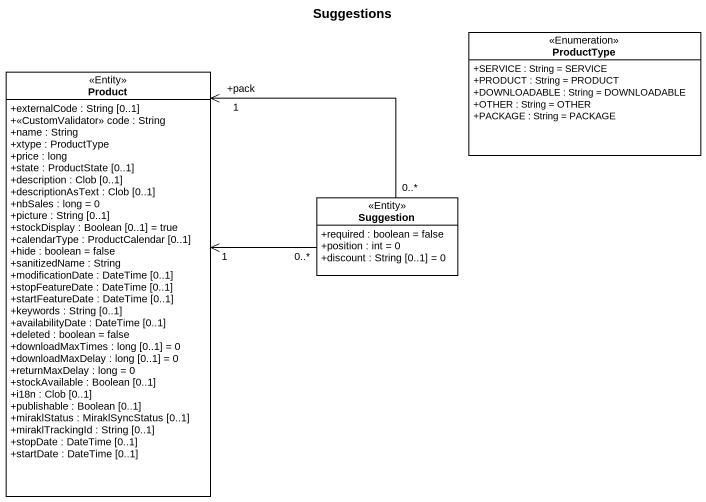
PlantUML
@startuml
title Suggestions
hide circle
hide empty members
skinparam classAttributeIconSize 0
class ProductType <<Enumeration>> {
  +SERVICE : String = SERVICE
  +PRODUCT : String = PRODUCT
  +DOWNLOADABLE : String = DOWNLOADABLE
  +OTHER : String = OTHER
  +PACKAGE : String = PACKAGE
}
class Product <<Entity>> {
  +externalCode : String [0..1]
  +<<CustomValidator>> code : String
  +name : String
  +xtype : ProductType
  +price : long
  +state : ProductState [0..1]
  +description : Clob [0..1]
  +descriptionAsText : Clob [0..1]
  +nbSales : long = 0
  +picture : String [0..1]
  +stockDisplay : Boolean [0..1] = true
  +calendarType : ProductCalendar [0..1]
  +hide : boolean = false
  +sanitizedName : String
  +modificationDate : DateTime [0..1]
  +stopFeatureDate : DateTime [0..1]
  +startFeatureDate : DateTime [0..1]
  +keywords : String [0..1]
  +availabilityDate : DateTime [0..1]
  +deleted : boolean = false
  +downloadMaxTimes : long [0..1] = 0
  +downloadMaxDelay : long [0..1] = 0
  +returnMaxDelay : long = 0
  +stockAvailable : Boolean [0..1]
  +i18n : Clob [0..1]
  +publishable : Boolean [0..1]
  +miraklStatus : MiraklSyncStatus [0..1]
  +miraklTrackingId : String [0..1]
  +stopDate : DateTime [0..1]
  +startDate : DateTime [0..1]
}
class Suggestion <<Entity>> {
  +required : boolean = false
  +position : int = 0
  +discount : String [0..1] = 0
}
Product "1\n+pack" <-right- "0..*" Suggestion
Suggestion "0..*" -left-> "1" Product
@enduml
